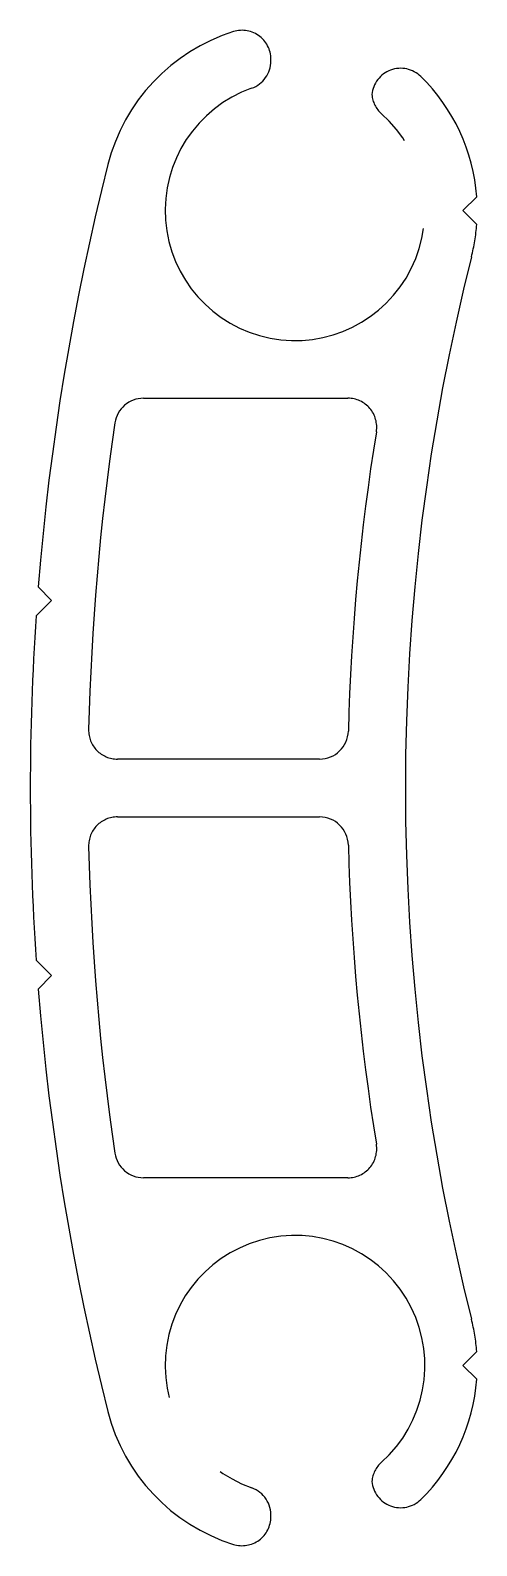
# Model space of a CAD drawing. Header units: millimetres. Extents: x 150937 to 394412, y 327166 to 584759.
# Drawn here: x 246700.6 to 246716.1, y 385884.7 to 385937.2 of the extents above; entities that cross this region are included whole.
import ezdxf

# ---------------------------------------------------------------- set-up
doc = ezdxf.new("R2010")
doc.units = ezdxf.units.MM
doc.linetypes.add('CENTER2', pattern=[28.575, 19.05, -3.175, 3.175, -3.175])
doc.layers.add('1', color=2, linetype='CENTER2')

# ---------------------------------------------------------------- blocks, each defined once
blk = doc.blocks.new('wefewf')
at = {"layer": '1'}
for points in [[(29174.429, -483.114, 0.317583), (29175.372, -483.78, 0.525667), (29176.389, -482.484, 0.26023), (29171.783, -478.131, 0.042202), (29157.152, -475.717), (29156.688, -476.181), (29156.15, -475.643, 0.016952), (29150.188, -475.441, 0.016952), (29144.226, -475.643), (29143.688, -476.181), (29143.223, -475.717, 0.042202), (29128.593, -478.131, 0.260031), (29123.988, -482.479, 0.506732), (29124.942, -483.78, 0.334191), (29125.945, -483.117, -3.653755), (29126.83, -487.614, 0.191193), (29126.171, -487.283, 0.633527), (29125.542, -488.979, 0.182471), (29129.706, -490.915), (29130.188, -490.433), (29130.67, -490.915, 0.043451), (29131.783, -490.734, -0.062062), (29150.188, -488.441, -0.062062), (29168.593, -490.734, 0.043451), (29169.706, -490.915), (29170.188, -490.433), (29170.67, -490.915, 0.182471), (29174.833, -488.979, 0.633527), (29174.205, -487.283, 0.191193), (29173.545, -487.614, -3.651156)], [(29148.213, -486.466, 0.03384), (29137.848, -487.436, -0.46218), (29136.688, -486.449), (29136.688, -479.365, -0.371616), (29137.541, -478.376, -0.031026), (29148.164, -477.464, -0.421123), (29149.188, -478.464), (29149.188, -485.466, -0.406722)], [(29151.188, -485.466), (29151.188, -478.464, -0.421123), (29152.211, -477.464, -0.031026), (29162.835, -478.376, -0.371616), (29163.688, -479.365), (29163.688, -486.449, -0.46218), (29162.528, -487.436, 0.03384), (29152.162, -486.466, -0.406722)]]:
    blk.add_lwpolyline(points, format="xyb", close=True, dxfattribs=at)

msp = doc.modelspace()

# ---------------------------------------------------------------- block references
at = {"rotation": 90}
msp.add_blockref('wefewf', (246225.136, 356760.748), dxfattribs=at)

doc.saveas('drawing.dxf')
